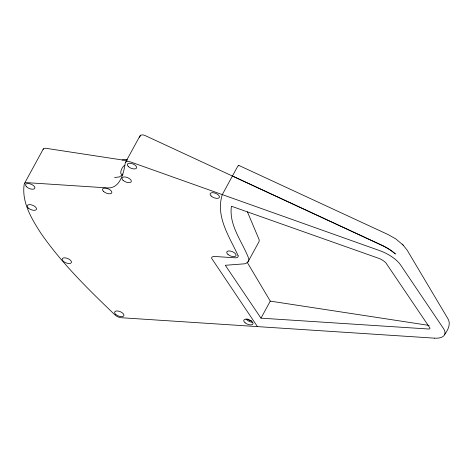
<?xml version="1.0" encoding="UTF-8"?>
<svg xmlns="http://www.w3.org/2000/svg" width="473" height="473" viewBox="0 0 473 473"><rect width="100%" height="100%" fill="white"/><g stroke="black" fill="none" stroke-linecap="round" stroke-linejoin="round"><path stroke-width="0.71" d="M139.665 137.336L140.522 135.195L142.816 134.894A5.416 2.507 28.6 0 1 145.412 135.698L382.024 245.369A27.872 12.913 28.6 0 1 395.44 253.983L392.43 251.53A27.872 12.913 28.6 0 0 381.983 245.321L232.426 176.027M43.321 148.942L24.401 183.625M140.132 135.574L125.451 162.476M248.023 261.823L258.394 242.809A16.721 7.745 28.6 0 0 259.151 239.71L247.426 211.874M260.984 318.163L225.302 265.288L244.736 263.804A16.656 7.887 21.9 0 0 248.792 258.719C242.347 241.602 228.755 225.58 231.409 206.228L379.624 258.642A12.115 5.735 21.9 0 1 385.962 262.97L429.91 327.978A2.708 1.283 21.9 0 1 428.928 329.037L260.984 318.163L270.278 301.118L247.095 262.119M444.762 334.316C448.114 329.77 451.301 323.426 447.576 318.152L407.188 250.217L403.043 244.955M122.785 174.62L119.397 176.92L114.596 177.511M124.505 165.278C122.271 167.3 120.65 170.103 120.721 173.159L121.656 174.614L123.01 174.07M43.096 149.492A5.581 2.59 28.6 0 1 46.094 148.321L122.146 159.957L127.403 159.975M127.071 160.028L122.146 159.957M434.586 338.16L121.401 317.738A5.629 2.667 21.9 0 1 115.134 315.065C88.593 289.618 62.04 263.686 40.991 233.378C31.632 218.851 21.409 202.119 24.235 184.086A5.575 2.643 21.9 0 1 27.357 182.684L106.922 187.876C120.189 189.129 123.749 172.893 125.292 162.883A5.623 2.661 21.9 0 1 126.445 161.748L127.385 161.553A5.481 2.596 21.9 0 1 131.009 162.109L379.245 250.465A28.055 13.285 21.9 0 1 400.702 265.122L443.485 328.534A18.536 8.78 21.9 0 1 434.581 338.154M270.278 301.118L429.106 325.424M238.705 165.355L388.232 234.626L395.86 238.942L403.41 245.333M402.275 244.169L402.612 244.523M257.448 326.607L211.626 258.317A5.57 2.637 21.9 0 1 214.736 256.478L235.075 257.803A5.564 2.637 21.9 0 0 238.02 255.39M238.014 255.39C229.245 236.453 215.345 216.433 222.298 194.604L237.156 167.347A4.647 0.591 -65.2 0 1 238.694 165.917M252.174 322.308A4.943 2.288 28.6 0 1 246.061 318.92M251.5 320.871A2.643 1.224 28.6 0 1 247.781 318.938M245.109 322.805A4.955 2.347 21.9 0 0 252.931 324.023A4.955 2.347 21.9 0 0 247.172 319.263A4.955 2.347 21.9 0 0 245.109 322.805M115.737 314.379A4.972 2.353 21.9 0 0 123.719 315.958A4.972 2.353 21.9 0 0 118.374 311.092A4.972 2.353 21.9 0 0 115.737 314.379M63.684 261.593A4.972 2.353 21.9 0 0 71.399 262.556A4.972 2.353 21.9 0 0 65.327 257.862A4.972 2.353 21.9 0 0 63.684 261.593M28.634 208.303A4.972 2.353 21.9 0 0 36.433 209.433A4.972 2.353 21.9 0 0 30.544 204.685A4.972 2.353 21.9 0 0 28.634 208.303M26.441 186.705A4.972 2.353 21.9 0 0 34.529 188.692A4.972 2.353 21.9 0 0 29.746 183.755A4.972 2.353 21.9 0 0 26.441 186.705M103.54 191.429A4.972 2.353 21.9 0 0 111.569 193.161A4.972 2.353 21.9 0 0 106.437 188.266A4.972 2.353 21.9 0 0 103.54 191.429M123.021 180.266A4.972 2.353 21.9 0 0 131.051 181.999A4.972 2.353 21.9 0 0 125.919 177.103A4.972 2.353 21.9 0 0 123.021 180.266M128.331 166.567A4.972 2.353 21.9 0 0 136.36 168.293A4.972 2.353 21.9 0 0 131.222 163.398A4.972 2.353 21.9 0 0 128.331 166.567M211.129 195.982A4.972 2.353 21.9 0 0 219.165 197.732A4.972 2.353 21.9 0 0 214.056 192.836A4.972 2.353 21.9 0 0 211.129 195.982M228.021 254.504A4.972 2.353 21.9 0 0 235.909 255.828A4.972 2.353 21.9 0 0 230.25 251.027A4.972 2.353 21.9 0 0 228.021 254.504"/></g></svg>
